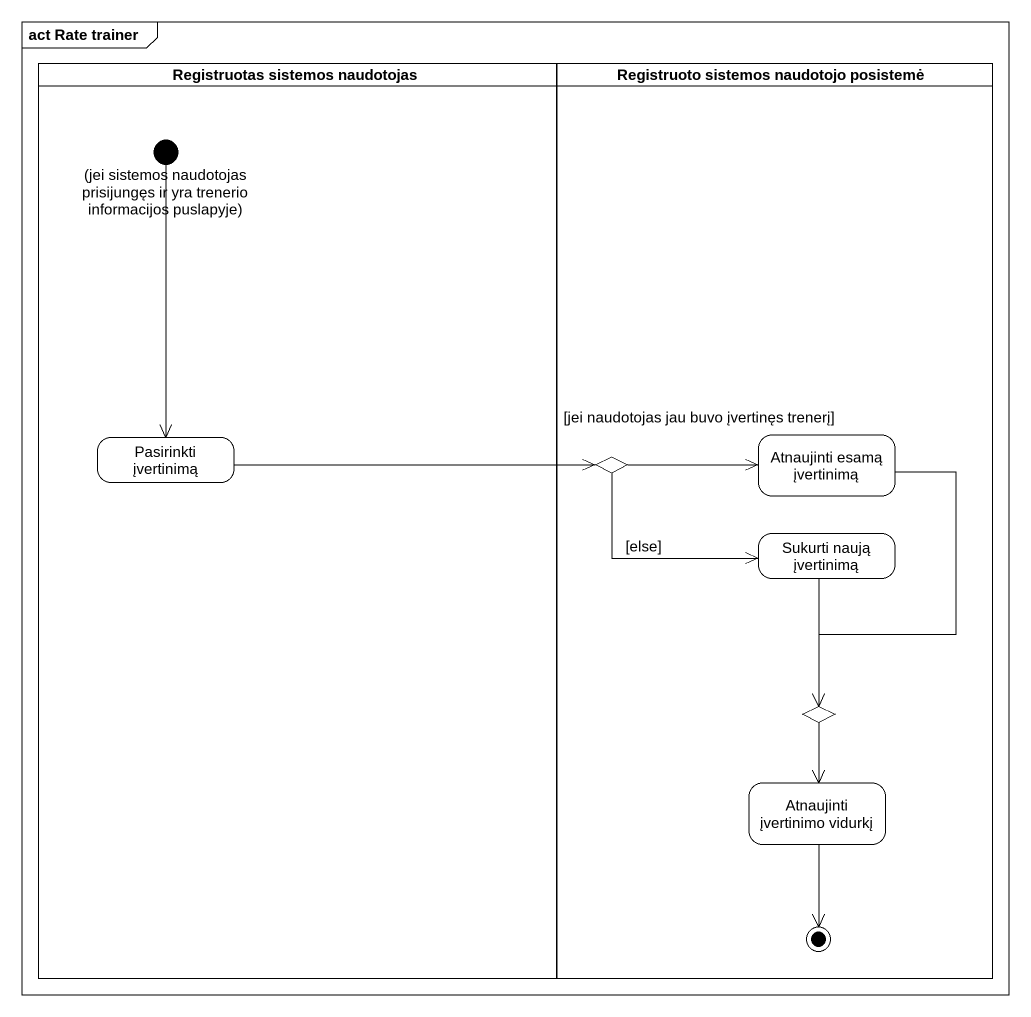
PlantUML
@startuml
mainframe act Rate trainer
hide empty description
state "Registruotas sistemos naudotojas" as Registruotas_sistemos <<partition>> {
  state "(jei sistemos naudotojas prisijungęs ir yra trenerio informacijos puslapyje)" as jei_sistemos_naudotojas <<start>>
  state "Pasirinkti įvertinimą" as Pasirinkti_įvertinimą
}
state "Registruoto sistemos naudotojo posistemė" as Registruoto_sistemos <<partition>> {
  state "Atnaujinti esamą įvertinimą" as Atnaujinti_esamą_įvertinimą
  state choice1 <<choice>>
  state "Sukurti naują įvertinimą" as Sukurti_naują_įvertinimą
  state choice2 <<choice>>
  state "Atnaujinti įvertinimo vidurkį" as Atnaujinti_įvertinimo
  Atnaujinti_įvertinimo --> [*]
}
jei_sistemos_naudotojas --> Pasirinkti_įvertinimą
Pasirinkti_įvertinimą -right-> choice1
Atnaujinti_esamą_įvertinimą --> choice2
choice1 -right-> Atnaujinti_esamą_įvertinimą : [jei naudotojas jau buvo įvertinęs trenerį]
choice1 -right-> Sukurti_naują_įvertinimą : [else]
Sukurti_naują_įvertinimą --> choice2
choice2 --> Atnaujinti_įvertinimo
@enduml
